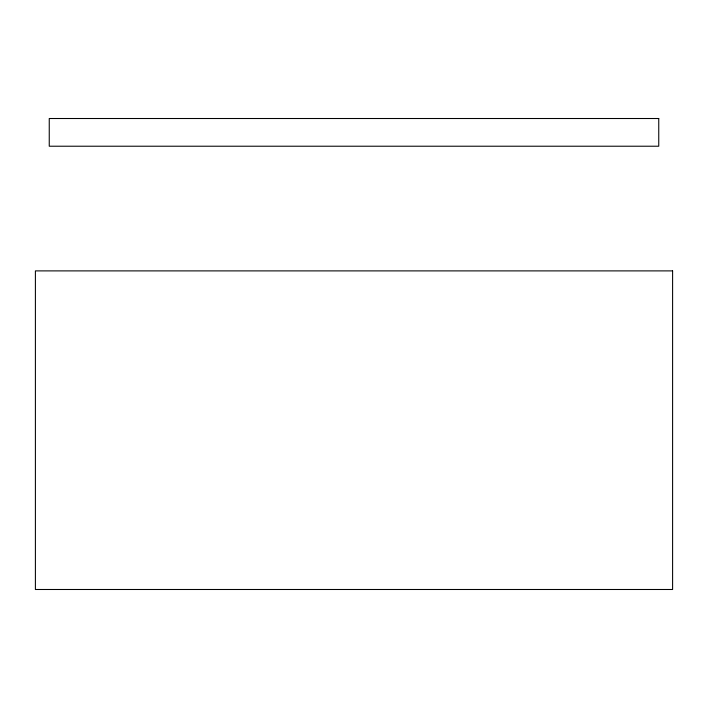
<?xml version="1.0" encoding="UTF-8"?>
<svg xmlns="http://www.w3.org/2000/svg" width="708" height="708" viewBox="0 0 708 708"><rect width="100%" height="100%" fill="white"/><g stroke="black" fill="none" stroke-linecap="round" stroke-linejoin="round"><path stroke-width="1.06" d="M658.75 118.51L49.25 118.51L49.25 146.22L658.75 146.22L658.75 118.51M672.6 270.89L35.4 270.89L35.4 589.49L672.6 589.49L672.6 270.89"/></g></svg>
